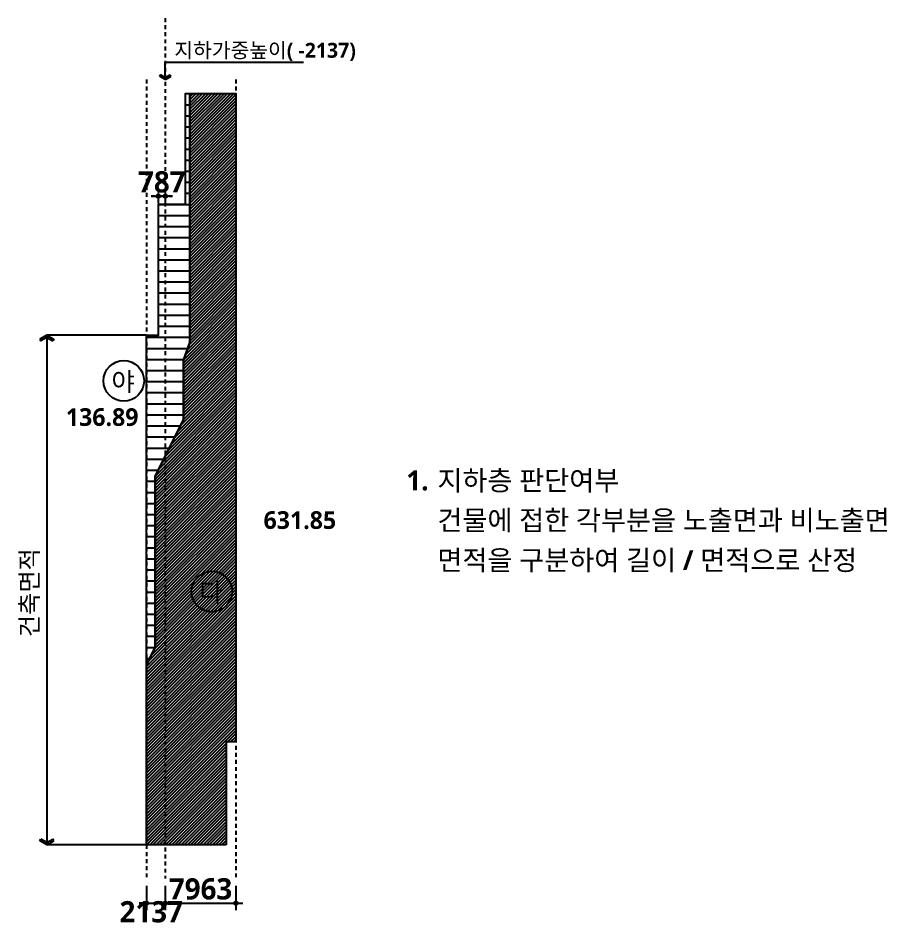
# Model space of a CAD drawing. Header units: millimetres. Extents: x 22503 to 190005487, y 16353 to 455456909.
# Drawn here: x 505804 to 603847, y 328052 to 430500 of the extents above; entities that cross this region are included whole.
import ezdxf
from ezdxf.enums import TextEntityAlignment as Align

# ---------------------------------------------------------------- set-up
doc = ezdxf.new("R2010")
doc.units = ezdxf.units.MM
doc.header["$LTSCALE"] = 400
doc.header["$MEASUREMENT"] = 0
doc.header["$PDSIZE"] = -10
doc.linetypes.add('HID', pattern=[2, 1.1, -0.9])
doc.layers.get('0').update_dxf_attribs({"linetype": 'CONTINUOUS'})
doc.layers.get('Defpoints').update_dxf_attribs({"color": 153, "linetype": 'CONTINUOUS'})
for name, color, linetype in [('A-ANNO-TEXT2', 3, 'CONTINUOUS'), ('A-ANNO-TITL', 7, 'CONTINUOUS'), ('DIM', 7, 'CONTINUOUS'), ('ETC', 6, 'CONTINUOUS'), ('HID1', 5, 'HID'), ('T1', 2, 'CONTINUOUS')]:
    doc.layers.add(name, color=color, linetype=linetype)
doc.layers.add('Defpoint', color=161, linetype='CONTINUOUS', plot=False)
doc.styles.add('SH_대대리576', font='')
doc.styles.get("Standard").update_dxf_attribs({"font": 'SIMPLEX.shx'})
doc.styles.get('SH_대대리576').set_extended_font_data('NanumGothic', bold=True)
doc.dimstyles.new('SHP 600', dxfattribs={"dimscale": 750, "dimtxt": 3.5, "dimasz": 1, "dimexe": 2, "dimexo": 2, "dimgap": 1, "dimtad": 1, "dimdec": 0, "dimzin": 0, "dimdsep": 46, "dimtxsty": 'Standard', "dimblk": 'DIMDOT', "dimcen": 0.09, "dimclrd": 256, "dimclre": 256, "dimclrt": 3, "dimadec": 0, "dimazin": 1, "dimtfac": 1, "dimtdec": 0, "dimtix": 1, "dimtmove": 2, "dimatfit": 0, "dimldrblk": 'DIMDOT', "dimfxl": 1, "dimtolj": 1, "dimtzin": 0, "dimlwd": -1, "dimlwe": -1, "dimarcsym": 0})

# ---------------------------------------------------------------- blocks, each defined once
blk = doc.blocks.new('DIMDOT')
at = {"color": 0}
blk.add_line((-2, 0), (2, 0), dxfattribs=at)
for radius in [0.5, 0.25]:
    blk.add_circle((0, 0), radius, dxfattribs=at)
blk = doc.blocks.new('*D5466')
at = {"color": 0, "lineweight": -2}
for p, q in [((522412, 332582), (522412, 329809)), ((530375, 332582), (530375, 329809)), ((522812, 330609), (529975, 330609))]:
    blk.add_line(p, q, dxfattribs=at)
at = {"layer": 'Defpoints', "color": 0}
for p in [(522412, 333382), (530375, 333382), (530375, 330609)]:
    blk.add_point(p, dxfattribs=at)
at = {"color": 0, "linetype": 'ByBlock', "lineweight": -2, "xscale": 400, "yscale": 400, "zscale": 400, "rotation": 180}
blk.add_blockref('DIMDOT', (522412, 330609), dxfattribs=at)
at = {"color": 0, "linetype": 'ByBlock', "lineweight": -2, "xscale": 400, "yscale": 400, "zscale": 400}
blk.add_blockref('DIMDOT', (530375, 330609), dxfattribs=at)
at = {"color": 3, "insert": (526394, 332210), "char_height": 2400, "attachment_point": 5, "style": 'SH_대대리576'}
blk.add_mtext('\\A1;7963', dxfattribs=at)
blk = doc.blocks.new('*D5467')
at = {"color": 0, "lineweight": -2}
for p, q in [((520275, 332582), (520275, 329809)), ((522412, 332582), (522412, 329809)), ((519875, 330609), (519475, 330609)), ((520275, 330609), (522412, 330609)), ((522812, 330609), (523212, 330609))]:
    blk.add_line(p, q, dxfattribs=at)
at = {"layer": 'Defpoints', "color": 0}
for p in [(520275, 333382), (522412, 333382), (522412, 330609)]:
    blk.add_point(p, dxfattribs=at)
at = {"color": 0, "linetype": 'ByBlock', "lineweight": -2, "xscale": 400, "yscale": 400, "zscale": 400}
blk.add_blockref('DIMDOT', (520275, 330609), dxfattribs=at)
at = {"color": 0, "linetype": 'ByBlock', "lineweight": -2, "xscale": 400, "yscale": 400, "zscale": 400, "rotation": 180}
blk.add_blockref('DIMDOT', (522412, 330609), dxfattribs=at)
at = {"color": 3, "insert": (520825, 329626), "char_height": 2400, "attachment_point": 5, "style": 'SH_대대리576'}
blk.add_mtext('\\A1;2137', dxfattribs=at)
blk = doc.blocks.new('*D5471')
at = {"color": 0, "lineweight": -2}
for p, q in [((521225, 410411), (520825, 410411)), ((521625, 410810), (521625, 409611)), ((521625, 410411), (522412, 410411)), ((522412, 410810), (522412, 409611)), ((522812, 410411), (523212, 410411))]:
    blk.add_line(p, q, dxfattribs=at)
at = {"layer": 'Defpoints', "color": 0}
for p in [(521625, 411610), (522412, 411610), (522412, 410411)]:
    blk.add_point(p, dxfattribs=at)
at = {"color": 0, "linetype": 'ByBlock', "lineweight": -2, "xscale": 400, "yscale": 400, "zscale": 400}
blk.add_blockref('DIMDOT', (521625, 410411), dxfattribs=at)
at = {"color": 0, "linetype": 'ByBlock', "lineweight": -2, "xscale": 400, "yscale": 400, "zscale": 400, "rotation": 180}
blk.add_blockref('DIMDOT', (522412, 410411), dxfattribs=at)
at = {"color": 3, "insert": (522019, 412013), "char_height": 2400, "attachment_point": 5, "style": 'SH_대대리576'}
blk.add_mtext('\\A1;787', dxfattribs=at)
blk = doc.blocks.new('arrow1')
for p, q in [((0, 0), (0.286, 0.501)), ((0, 0), (0.286, -0.501)), ((0.165, 0), (0.41, 0.429)), ((0.165, 0), (0.41, -0.429)), ((0.286, 0.501), (0.41, 0.43)), ((0.286, -0.501), (0.41, -0.43))]:
    blk.add_line(p, q)
blk = doc.blocks.new('A$C034759AC')
at = {"layer": 'DIM', "xscale": -2500, "yscale": 2500, "zscale": 2500, "rotation": 137.530763015858}
blk.add_blockref('arrow1', (0, 0), dxfattribs=at)

msp = doc.modelspace()

# ---------------------------------------------------------------- hatches: boundary and pattern name
at = {"layer": 'ETC'}
h = msp.add_hatch(dxfattribs=at)
h.set_pattern_fill('ANSI31', color=253, scale=2000)
h.set_pattern_definition([(45, (389441.28, 1374479.86), (-176.776695, 176.776695), [])])
h.paths.add_polyline_path([(529275.4, 337203.5), (520275.4, 337203.5), (520275.4, 357503.5), (521275.4, 359503.5), (521275.4, 378803.5), (524475.4, 385203.5), (524475.4, 391903.5), (525175.4, 393903.5), (525175.4, 422003.5), (530375.4, 422003.5), (530375.4, 348803.5), (529275.4, 348803.5)])
h = msp.add_hatch(dxfattribs=at)
h.set_pattern_fill('ANSI31', color=256, scale=10000, angle=135)
h.set_pattern_definition([(180, (389441.3, 1374479.9), (-2e-13, -1250), [])])
h.paths.add_polyline_path([(520275.4, 357503.5), (520275.4, 394703.5), (521625.4, 394703.5), (521625.4, 409503.5), (524675.4, 409503.5), (524675.4, 422003.5), (525175.4, 422003.5), (525175.4, 393903.5), (524475.4, 391903.5), (524475.4, 385203.5), (521275.4, 378803.5), (521275.4, 359503.5)])

# ---------------------------------------------------------------- linework, layer by layer
at = {"color": 3}
for p, q in [((522412.4, 425531.7), (537992.9, 425531.7)), ((522412.4, 423571.5), (522412.4, 425531.7))]:
    msp.add_line(p, q, dxfattribs=at)
for p, q in [((520275.4, 394703.5), (509052.1, 394703.5)), ((509052.1, 394703.5), (509052.1, 337203.5)), ((520275.4, 337203.5), (509052.1, 337203.5))]:
    msp.add_line(p, q)
at = {"layer": 'A-ANNO-TEXT2'}
for centre in [(517724.4, 389561.4), (527657, 365784.1)]:
    msp.add_circle(centre, 2291.6, dxfattribs=at)
at = {"layer": 'Defpoint'}
msp.add_lwpolyline([(529275.4, 337203.5), (520275.4, 337203.5), (520275.4, 357503.5), (521275.4, 359503.5), (521275.4, 378803.5), (524475.4, 385203.5), (524475.4, 391903.5), (525175.4, 393903.5), (525175.4, 422003.5), (530375.4, 422003.5), (530375.4, 348803.5), (529275.4, 348803.5)], close=True, dxfattribs=at)
at = {"layer": 'ETC'}
msp.add_lwpolyline([(520275.4, 357503.5), (520275.4, 394703.5), (521625.4, 394703.5), (521625.4, 409503.5), (524675.4, 409503.5), (524675.4, 422003.5), (525175.4, 422003.5), (525175.4, 393903.5), (524475.4, 391903.5), (524475.4, 385203.5), (521275.4, 378803.5), (521275.4, 359503.5)], close=True, dxfattribs=at)
at = {"layer": 'HID1', "color": 2}
msp.add_line((522412.4, 430500), (522412.4, 333382.3), dxfattribs=at)
at = {"layer": 'HID1'}
for p, q in [((520275.4, 423571.5), (520275.4, 333382.3)), ((530375.4, 423571.5), (530375.4, 333382.3))]:
    msp.add_line(p, q, dxfattribs=at)

# ---------------------------------------------------------------- block references
at = {"color": 3, "xscale": -0.5, "yscale": 0.5, "zscale": 0.5, "rotation": 227.5307630148659}
msp.add_blockref('A$C034759AC', (522412.4, 423571.5), dxfattribs=at)
at = {"yscale": 0.625, "zscale": 0.625}
for p, xscale, rotation in [((509052.1, 394703.5), 0.625, 312.469236985134), ((509052.1, 337203.5), -0.625, 227.5307630148659)]:
    msp.add_blockref('A$C034759AC', p, dxfattribs=dict(at, xscale=xscale, rotation=rotation))

# ---------------------------------------------------------------- texts
at = {"layer": 'A-ANNO-TEXT2', "style": 'SH_대대리576'}
for s, p in [('야', (517643.4, 389504.5)), ('다', (527576, 365727.2))]:
    msp.add_text(s, height=2100, dxfattribs=at).set_placement(p, align=Align.MIDDLE)
at = {"layer": 'A-ANNO-TITL', "style": 'SH_대대리576'}
msp.add_text('1.', height=2250, dxfattribs=at).set_placement((550872.4, 378326.3), align=Align.MIDDLE_CENTER)
for s, p in [('지하층 판단여부', (553122.4, 378326.3)), ('건물에 접한 각부분을 노출면과 비노출면', (553122.4, 373826.3)), ('면적을 구분하여 길이 / 면적으로 산정', (553122.4, 369326.3))]:
    msp.add_text(s, height=2250, dxfattribs=at).set_placement(p, align=Align.MIDDLE_LEFT)
at = {"layer": 'ETC', "style": 'SH_대대리576'}
for s, p in [('136.89', (515287.2, 385472.1)), ('631.85', (537595.2, 373845.8))]:
    msp.add_text(s, height=2000, dxfattribs=at).set_placement(p, align=Align.MIDDLE)
msp.add_text('건축면적', height=2000, rotation=90, dxfattribs=at).set_placement((507043.9, 365655.6), align=Align.MIDDLE)
at = {"layer": 'T1', "style": 'SH_대대리576'}
msp.add_text('지하가중높이( -2137)', height=1685.833, dxfattribs=at).set_placement((523432.8, 426030.4))

# ---------------------------------------------------------------- dimensions: what is measured, and where the dimension line sits
for base, p1, p2, picture, middle in [((522412.4, 410411.3), (521625.4, 411610), (522412.4, 411610), '*D5471', (522018.9, 412012.9)), ((530375.4, 330608.7), (522412.4, 333382.3), (530375.4, 333382.3), '*D5466', (526393.9, 332210.3))]:
    dim = msp.add_linear_dim(base=base, p1=p1, p2=p2, angle=180, dimstyle='SHP 600')
    dim.commit()
    dim.dimension.update_dxf_attribs({"geometry": picture, "text_midpoint": middle})
dim = msp.add_linear_dim(base=(522412.4, 330608.7), p1=(520275.4, 333382.3), p2=(522412.4, 333382.3), angle=180, dimstyle='SHP 600')
dim.commit()
dim.dimension.update_dxf_attribs({"geometry": '*D5467', "text_midpoint": (520825.4, 329626.5), "dimtype": 160})

doc.saveas('drawing.dxf')
